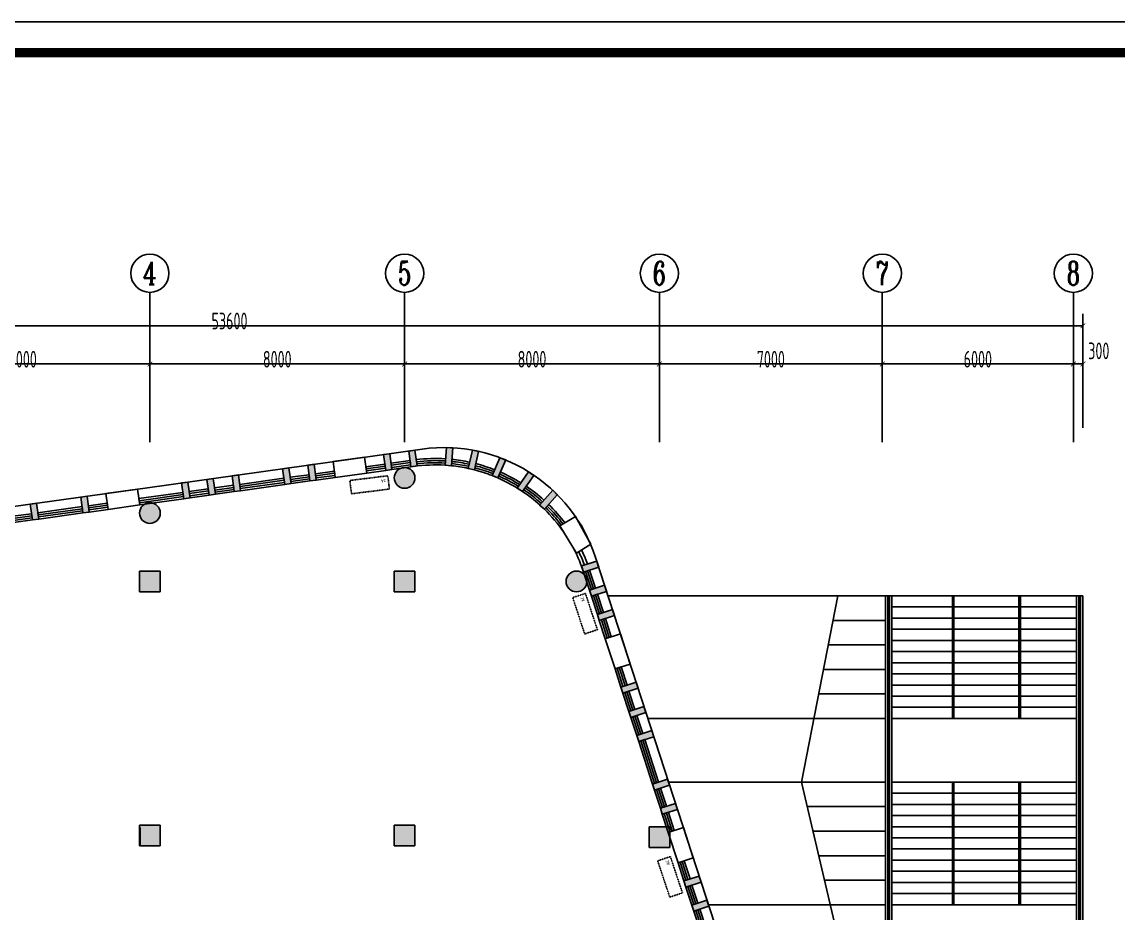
# Model space of a CAD drawing. Header units: inches. Extents: x 871252 to 1312932, y -88801 to 86720.
# Drawn here: x 1243984 to 1278406, y -36261 to -8275 of the extents above; entities that cross this region are included whole.
import ezdxf
from ezdxf.enums import TextEntityAlignment as Align

# ---------------------------------------------------------------- set-up
doc = ezdxf.new("R2010")
doc.units = ezdxf.units.IN
doc.header["$MEASUREMENT"] = 0
doc.linetypes.add('DASH', pattern=[0.35, 0.25, -0.1])
for name, color, linetype in [('AXIS', 3, 'Continuous'), ('AXIS_TEXT', 7, 'Continuous'), ('COLUMN', 6, 'Continuous'), ('CURTWALL', 4, 'Continuous'), ('LG', 84, 'Continuous'), ('PUB_HATCH', 8, 'Continuous'), ('STAIR', 6, 'Continuous'), ('WINDOW', 3, 'Continuous'), ('外框', 7, 'Continuous'), ('空调', 205, 'Continuous')]:
    doc.layers.add(name, color=color, linetype=linetype)
doc.styles.add('_TCH_AXIS', font='COMPLEX', dxfattribs={"bigfont": 'GBCBIG'})
doc.styles.add('_TCH_DIM_T3', font='TSSDENG', dxfattribs={"width": 0.64, "bigfont": 'TSSDCHN'})
doc.styles.add('COMPLEX', font='stylu.ttf')
doc.styles.add('HZ-1', font='MingLiU.ttf', dxfattribs={"width": 0.8})
doc.dimstyles.new('_TCH_ARCH&&150', dxfattribs={"dimtxt": 525, "dimasz": 150, "dimexe": 375, "dimexo": 450, "dimgap": 150, "dimtad": 1, "dimdec": 0, "dimzin": 0, "dimdsep": 46, "dimtxsty": '_TCH_DIM_T3', "dimblk": 'ARCHTICK', "dimcen": 0.09, "dimclrt": 7, "dimazin": 2, "dimtfac": 1, "dimtdec": 0, "dimtix": 1, "dimtmove": 2, "dimatfit": 3, "dimfxl": 0, "dimtolj": 1, "dimtzin": 0, "dimarcsym": 0})

# ---------------------------------------------------------------- blocks, each defined once
blk = doc.blocks.new('vhjkghkghkl')
at = {"layer": '空调', "linetype": 'DASH', "ltscale": 0.3}
blk.add_lwpolyline([(134071, 540199), (134071, 539779), (132871, 539779), (132871, 540199), (134071, 540199)], close=True, dxfattribs=at)
at = {"layer": '空调', "linetype": 'DASH', "ltscale": 0.3, "style": 'HZ-1'}
blk.add_text('AC', height=100, dxfattribs=at).set_placement((133846, 539867))
blk = doc.blocks.new('_ArchTick')
at = {"color": 0, "linetype": 'ByBlock', "const_width": 0.15}
blk.add_lwpolyline([(-0.5, -0.5), (0.5, 0.5)], dxfattribs=at)
blk = doc.blocks.new('*D280')
at = {"layer": 'AXIS', "color": 0, "lineweight": -2, "transparency": 16777216}
for p, q in [((1240002, -21018), (1240002, -18642)), ((1248002, -21018), (1248002, -18642)), ((1240002, -19017), (1248002, -19017))]:
    blk.add_line(p, q, dxfattribs=at)
at = {"layer": 'Defpoints', "color": 0, "transparency": 16777216}
for p in [(1248002, -19017), (1240002, -21468), (1248002, -21468)]:
    blk.add_point(p, dxfattribs=at)
at = {"layer": 'AXIS', "color": 0, "lineweight": -2, "transparency": 16777216, "xscale": 150, "yscale": 150, "zscale": 150, "rotation": 180}
blk.add_blockref('_ArchTick', (1240002, -19017), dxfattribs=at)
at = {"layer": 'AXIS', "color": 0, "lineweight": -2, "transparency": 16777216, "xscale": 150, "yscale": 150, "zscale": 150}
blk.add_blockref('_ArchTick', (1248002, -19017), dxfattribs=at)
at = {"layer": 'AXIS', "color": 7, "transparency": 16777216, "insert": (1244002, -18867), "char_height": 525, "attachment_point": 5, "style": '_TCH_DIM_T3'}
blk.add_mtext('\\A1;8000', dxfattribs=at)
blk = doc.blocks.new('*D281')
at = {"layer": 'AXIS', "color": 0, "lineweight": -2, "transparency": 16777216}
for p, q in [((1248002, -21018), (1248002, -18642)), ((1256002, -21018), (1256002, -18642)), ((1248002, -19017), (1256002, -19017))]:
    blk.add_line(p, q, dxfattribs=at)
at = {"layer": 'Defpoints', "color": 0, "transparency": 16777216}
for p in [(1256002, -19017), (1248002, -21468), (1256002, -21468)]:
    blk.add_point(p, dxfattribs=at)
at = {"layer": 'AXIS', "color": 0, "lineweight": -2, "transparency": 16777216, "xscale": 150, "yscale": 150, "zscale": 150, "rotation": 180}
blk.add_blockref('_ArchTick', (1248002, -19017), dxfattribs=at)
at = {"layer": 'AXIS', "color": 0, "lineweight": -2, "transparency": 16777216, "xscale": 150, "yscale": 150, "zscale": 150}
blk.add_blockref('_ArchTick', (1256002, -19017), dxfattribs=at)
at = {"layer": 'AXIS', "color": 7, "transparency": 16777216, "insert": (1252002, -18867), "char_height": 525, "attachment_point": 5, "style": '_TCH_DIM_T3'}
blk.add_mtext('\\A1;8000', dxfattribs=at)
blk = doc.blocks.new('*D282')
at = {"layer": 'AXIS', "color": 0, "lineweight": -2, "transparency": 16777216}
for p, q in [((1256002, -21018), (1256002, -18642)), ((1264002, -21018), (1264002, -18642)), ((1256002, -19017), (1264002, -19017))]:
    blk.add_line(p, q, dxfattribs=at)
at = {"layer": 'Defpoints', "color": 0, "transparency": 16777216}
for p in [(1264002, -19017), (1256002, -21468), (1264002, -21468)]:
    blk.add_point(p, dxfattribs=at)
at = {"layer": 'AXIS', "color": 0, "lineweight": -2, "transparency": 16777216, "xscale": 150, "yscale": 150, "zscale": 150, "rotation": 180}
blk.add_blockref('_ArchTick', (1256002, -19017), dxfattribs=at)
at = {"layer": 'AXIS', "color": 0, "lineweight": -2, "transparency": 16777216, "xscale": 150, "yscale": 150, "zscale": 150}
blk.add_blockref('_ArchTick', (1264002, -19017), dxfattribs=at)
at = {"layer": 'AXIS', "color": 7, "transparency": 16777216, "insert": (1260002, -18867), "char_height": 525, "attachment_point": 5, "style": '_TCH_DIM_T3'}
blk.add_mtext('\\A1;8000', dxfattribs=at)
blk = doc.blocks.new('*D283')
at = {"layer": 'AXIS', "color": 0, "lineweight": -2, "transparency": 16777216}
for p, q in [((1264002, -21018), (1264002, -18642)), ((1271002, -21018), (1271002, -18642)), ((1264002, -19017), (1271002, -19017))]:
    blk.add_line(p, q, dxfattribs=at)
at = {"layer": 'Defpoints', "color": 0, "transparency": 16777216}
for p in [(1271002, -19017), (1264002, -21468), (1271002, -21468)]:
    blk.add_point(p, dxfattribs=at)
at = {"layer": 'AXIS', "color": 0, "lineweight": -2, "transparency": 16777216, "xscale": 150, "yscale": 150, "zscale": 150, "rotation": 180}
blk.add_blockref('_ArchTick', (1264002, -19017), dxfattribs=at)
at = {"layer": 'AXIS', "color": 0, "lineweight": -2, "transparency": 16777216, "xscale": 150, "yscale": 150, "zscale": 150}
blk.add_blockref('_ArchTick', (1271002, -19017), dxfattribs=at)
at = {"layer": 'AXIS', "color": 7, "transparency": 16777216, "insert": (1267502, -18867), "char_height": 525, "attachment_point": 5, "style": '_TCH_DIM_T3'}
blk.add_mtext('\\A1;7000', dxfattribs=at)
blk = doc.blocks.new('*D284')
at = {"layer": 'AXIS', "color": 0, "lineweight": -2, "transparency": 16777216}
for p, q in [((1271002, -21018), (1271002, -18642)), ((1277002, -21018), (1277002, -18642)), ((1271002, -19017), (1277002, -19017))]:
    blk.add_line(p, q, dxfattribs=at)
at = {"layer": 'Defpoints', "color": 0, "transparency": 16777216}
for p in [(1277002, -19017), (1271002, -21468), (1277002, -21468)]:
    blk.add_point(p, dxfattribs=at)
at = {"layer": 'AXIS', "color": 0, "lineweight": -2, "transparency": 16777216, "xscale": 150, "yscale": 150, "zscale": 150, "rotation": 180}
blk.add_blockref('_ArchTick', (1271002, -19017), dxfattribs=at)
at = {"layer": 'AXIS', "color": 0, "lineweight": -2, "transparency": 16777216, "xscale": 150, "yscale": 150, "zscale": 150}
blk.add_blockref('_ArchTick', (1277002, -19017), dxfattribs=at)
at = {"layer": 'AXIS', "color": 7, "transparency": 16777216, "insert": (1274002, -18867), "char_height": 525, "attachment_point": 5, "style": '_TCH_DIM_T3'}
blk.add_mtext('\\A1;6000', dxfattribs=at)
blk = doc.blocks.new('*D285')
at = {"layer": 'AXIS', "color": 0, "lineweight": -2, "transparency": 16777216}
for p, q in [((1277002, -21018), (1277002, -18642)), ((1277302, -21018), (1277302, -18642)), ((1277002, -19017), (1277302, -19017))]:
    blk.add_line(p, q, dxfattribs=at)
at = {"layer": 'Defpoints', "color": 0, "transparency": 16777216}
for p in [(1277302, -19017), (1277002, -21468), (1277302, -21468)]:
    blk.add_point(p, dxfattribs=at)
at = {"layer": 'AXIS', "color": 0, "lineweight": -2, "transparency": 16777216, "xscale": 150, "yscale": 150, "zscale": 150, "rotation": 180}
blk.add_blockref('_ArchTick', (1277002, -19017), dxfattribs=at)
at = {"layer": 'AXIS', "color": 0, "lineweight": -2, "transparency": 16777216, "xscale": 150, "yscale": 150, "zscale": 150}
blk.add_blockref('_ArchTick', (1277302, -19017), dxfattribs=at)
at = {"layer": 'AXIS', "color": 7, "transparency": 16777216, "insert": (1277801, -18605), "char_height": 525, "attachment_point": 5, "style": '_TCH_DIM_T3'}
blk.add_mtext('\\A1;300', dxfattribs=at)
blk = doc.blocks.new('*D286')
at = {"layer": 'AXIS', "color": 0, "lineweight": -2, "transparency": 16777216}
for p, q in [((1223702, -21018), (1223702, -17442)), ((1277302, -21018), (1277302, -17442)), ((1223702, -17817), (1277302, -17817))]:
    blk.add_line(p, q, dxfattribs=at)
at = {"layer": 'Defpoints', "color": 0, "transparency": 16777216}
for p in [(1277302, -17817), (1223702, -21468), (1277302, -21468)]:
    blk.add_point(p, dxfattribs=at)
at = {"layer": 'AXIS', "color": 0, "lineweight": -2, "transparency": 16777216, "xscale": 150, "yscale": 150, "zscale": 150, "rotation": 180}
blk.add_blockref('_ArchTick', (1223702, -17817), dxfattribs=at)
at = {"layer": 'AXIS', "color": 0, "lineweight": -2, "transparency": 16777216, "xscale": 150, "yscale": 150, "zscale": 150}
blk.add_blockref('_ArchTick', (1277302, -17817), dxfattribs=at)
at = {"layer": 'AXIS', "color": 7, "transparency": 16777216, "insert": (1250502, -17667), "char_height": 525, "attachment_point": 5, "style": '_TCH_DIM_T3'}
blk.add_mtext('\\A1;53600', dxfattribs=at)
blk = doc.blocks.new('_AXISO')
blk.add_circle((0, 0), 0.5)
at = {"layer": 'AXIS_TEXT', "style": 'COMPLEX', "width": 1.041667}
blk.add_attdef('A', text='', height=0.56, dxfattribs=at).set_placement((-0.25, -0.28), (0.25, -0.28), align=Align.FIT)
blk = doc.blocks.new('$TCHSYS$WIN2D')
for p, q in [((-0.5, 0.5), (0.5, 0.5)), ((-0.5, 0.5), (-0.5, -0.5)), ((0.5, 0.5), (0.5, -0.5)), ((0.5, 0.167), (-0.5, 0.167)), ((0.5, -0.167), (-0.5, -0.167)), ((-0.5, -0.5), (0.5, -0.5))]:
    blk.add_line(p, q)

msp = doc.modelspace()

# ---------------------------------------------------------------- hatches: boundary and pattern name
at = {"layer": 'PUB_HATCH'}
for points in [[(1257472.1, -22211.8), (1257517.8, -21651.4), (1257318.4, -21640.5), (1257272.8, -22195.5)], [(1255605, -22329.2), (1255535.5, -21834.1), (1255337.4, -21861.9), (1255407, -22357.1)], [(1256397.3, -22217.9), (1256327.7, -21722.7), (1256129.6, -21750.6), (1256199.2, -22245.7)], [(1258196.7, -22342.3), (1258324, -21760.8), (1258128.5, -21721.7), (1258001.4, -22299.5)], [(1258932, -22596.5), (1259179, -22028.2), (1258988.6, -21960.6), (1258748.1, -22520.5)], [(1252436.2, -22774.6), (1252366.6, -22279.4), (1252168.5, -22307.3), (1252238.1, -22802.4)], [(1253228.4, -22663.2), (1253158.8, -22168.1), (1252960.8, -22195.9), (1253030.3, -22691.1)], [(1256327.1, -22593.9, 1), (1255677.1, -22593.9, 1)], [(1250059.5, -23108.6), (1249989.9, -22613.5), (1249791.9, -22641.3), (1249861.5, -23136.4)], [(1250851.8, -22997.3), (1250782.2, -22502.1), (1250584.1, -22530), (1250653.7, -23025.1)], [(1259707.7, -23023.2), (1260059.8, -22515.2), (1259893.4, -22400.7), (1259540.4, -22914.2)], [(1249267.3, -23219.9), (1249197.7, -22724.8), (1248999.7, -22752.6), (1249069.3, -23247.8)], [(1260389.7, -23578.2), (1260793.5, -23127.9), (1260652, -22983.5), (1260237.3, -23449.2)], [(1244514, -23888), (1244444.4, -23392.8), (1244246.4, -23420.7), (1244316, -23915.8)], [(1246098.5, -23665.3), (1246028.9, -23170.2), (1245830.8, -23198), (1245900.4, -23693.1)], [(1248327.3, -23698.9, 1), (1247677.3, -23698.9, 1)], [(1261621.6, -25550.8), (1262097.1, -25396.3), (1262035.3, -25206.1), (1261559.8, -25360.6)], [(1248327.2, -26171.9), (1248327.2, -25521.9), (1247677.2, -25521.9), (1247677.2, -26171.9)], [(1256327.2, -26171.9), (1256327.2, -25521.9), (1255677.2, -25521.9), (1255677.2, -26171.9)], [(1261723.2, -25846.9, 1), (1261073.2, -25846.9, 1)], [(1261868.8, -26311.6), (1262344.4, -26157.1), (1262282.6, -25966.9), (1261807, -26121.4)], [(1262116, -27072.5), (1262591.6, -26918), (1262529.8, -26727.8), (1262054.2, -26882.3)], [(1262857.7, -29355), (1263333.2, -29200.5), (1263271.4, -29010.3), (1262795.9, -29164.8)], [(1263104.9, -30115.9), (1263580.4, -29961.4), (1263518.6, -29771.1), (1263043.1, -29925.6)], [(1263352.1, -30876.7), (1263827.6, -30722.2), (1263765.8, -30532), (1263290.3, -30686.5)], [(1263846.5, -32398.4), (1264322.1, -32243.9), (1264260.3, -32053.7), (1263784.7, -32208.2)], [(1264093.7, -33159.2), (1264569.3, -33004.7), (1264507.5, -32814.5), (1264031.9, -32969)], [(1248327.2, -34148.3), (1248327.2, -33498.3), (1247677.2, -33498.3), (1247677.2, -34148.3)], [(1256327.2, -34148.3), (1256327.2, -33498.3), (1255677.2, -33498.3), (1255677.2, -34148.3)], [(1264327.2, -34198.3), (1264327.2, -33548.3), (1263677.2, -33548.3), (1263677.2, -34198.3)], [(1264835.4, -35441.8), (1265310.9, -35287.3), (1265249.1, -35097.1), (1264773.6, -35251.6)], [(1265082.6, -36202.6), (1265558.1, -36048.1), (1265496.3, -35857.9), (1265020.8, -36012.4)]]:
    msp.add_hatch(color=256, dxfattribs=at).paths.add_polyline_path(points)

# ---------------------------------------------------------------- linework, layer by layer
at = {"layer": 'AXIS'}
for p, q in [((1248002.2, -21468.4), (1248002.2, -16767.3)), ((1256002.2, -21468.4), (1256002.2, -16767.3)), ((1264002.2, -21468.4), (1264002.2, -16767.3)), ((1271002.2, -21468.4), (1271002.2, -16767.3)), ((1277002.2, -21468.4), (1277002.2, -16767.3))]:
    msp.add_line(p, q, dxfattribs=at)
at = {"layer": 'COLUMN'}
for p, q in [((1257318.4, -21640.5), (1257272.8, -22195.5)), ((1257517.8, -21651.4), (1257318.4, -21640.5)), ((1257472.1, -22211.8), (1257517.8, -21651.4)), ((1254743.2, -21945.4), (1253753, -22084.6)), ((1254812.8, -22440.6), (1254743.2, -21945.4)), ((1255535.5, -21834.1), (1255337.4, -21861.9)), ((1255337.4, -21861.9), (1255407, -22357.1)), ((1255605, -22329.2), (1255535.5, -21834.1)), ((1256327.7, -21722.7), (1256129.6, -21750.6)), ((1256129.6, -21750.6), (1256199.2, -22245.7)), ((1256397.3, -22217.9), (1256327.7, -21722.7)), ((1258128.5, -21721.7), (1258001.4, -22299.5)), ((1258324, -21760.8), (1258128.5, -21721.7)), ((1258196.7, -22342.3), (1258324, -21760.8)), ((1258988.6, -21960.6), (1258748.1, -22520.5)), ((1258932, -22596.5), (1259179, -22028.2)), ((1259179, -22028.2), (1258988.6, -21960.6)), ((1252366.6, -22279.4), (1252168.5, -22307.3)), ((1252168.5, -22307.3), (1252238.1, -22802.4)), ((1252436.2, -22774.6), (1252366.6, -22279.4)), ((1253158.8, -22168.1), (1252960.8, -22195.9)), ((1252960.8, -22195.9), (1253030.3, -22691.1)), ((1253228.4, -22663.2), (1253158.8, -22168.1)), ((1253753, -22084.6), (1253822.6, -22579.7)), ((1255407, -22357.1), (1255605, -22329.2)), ((1256199.2, -22245.7), (1256397.3, -22217.9)), ((1257272.8, -22195.5), (1257472.1, -22211.8)), ((1258001.4, -22299.5), (1258196.7, -22342.3)), ((1249989.9, -22613.5), (1249791.9, -22641.3)), ((1249791.9, -22641.3), (1249861.5, -23136.4)), ((1250059.5, -23108.6), (1249989.9, -22613.5)), ((1250782.2, -22502.1), (1250584.1, -22530)), ((1250584.1, -22530), (1250653.7, -23025.1)), ((1250851.8, -22997.3), (1250782.2, -22502.1)), ((1253030.3, -22691.1), (1253228.4, -22663.2)), ((1253822.6, -22579.7), (1254812.8, -22440.6)), ((1258748.1, -22520.5), (1258932, -22596.5)), ((1259893.4, -22400.7), (1259540.4, -22914.2)), ((1259707.7, -23023.2), (1260059.8, -22515.2)), ((1260059.8, -22515.2), (1259893.4, -22400.7)), ((1247613.3, -22947.5), (1246623, -23086.6)), ((1247682.9, -23442.6), (1247613.3, -22947.5)), ((1249197.7, -22724.8), (1248999.7, -22752.6)), ((1248999.7, -22752.6), (1249069.3, -23247.8)), ((1249267.3, -23219.9), (1249197.7, -22724.8)), ((1250653.7, -23025.1), (1250851.8, -22997.3)), ((1252238.1, -22802.4), (1252436.2, -22774.6)), ((1259540.4, -22914.2), (1259707.7, -23023.2)), ((1260652, -22983.5), (1260237.3, -23449.2)), ((1260793.5, -23127.9), (1260652, -22983.5)), ((1244444.4, -23392.8), (1244246.4, -23420.7)), ((1244514, -23888), (1244444.4, -23392.8)), ((1246028.9, -23170.2), (1245830.8, -23198)), ((1245830.8, -23198), (1245900.4, -23693.1)), ((1246098.5, -23665.3), (1246028.9, -23170.2)), ((1246623, -23086.6), (1246692.6, -23581.8)), ((1249069.3, -23247.8), (1249267.3, -23219.9)), ((1249861.5, -23136.4), (1250059.5, -23108.6)), ((1260389.7, -23578.2), (1260793.5, -23127.9)), ((1244246.4, -23420.7), (1244316, -23915.8)), ((1245900.4, -23693.1), (1246098.5, -23665.3)), ((1246692.6, -23581.8), (1247682.9, -23442.6)), ((1260237.3, -23449.2), (1260389.7, -23578.2)), ((1244316, -23915.8), (1244514, -23888)), ((1261369.5, -23805.4), (1260879.7, -24103.2)), ((1261847.5, -24679.4), (1261369.5, -23805.4)), ((1260879.7, -24103.2), (1261399.3, -24957.6)), ((1261399.3, -24957.6), (1261847.5, -24679.4)), ((1262035.3, -25206.1), (1261559.8, -25360.6)), ((1261559.8, -25360.6), (1261621.6, -25550.8)), ((1261621.6, -25550.8), (1262097.1, -25396.3)), ((1262097.1, -25396.3), (1262035.3, -25206.1)), ((1248327.2, -25521.9), (1247677.2, -25521.9)), ((1247677.2, -25521.9), (1247677.2, -26171.9)), ((1248327.2, -26171.9), (1248327.2, -25521.9)), ((1256327.2, -25521.9), (1255677.2, -25521.9)), ((1255677.2, -25521.9), (1255677.2, -26171.9)), ((1256327.2, -26171.9), (1256327.2, -25521.9)), ((1262282.6, -25966.9), (1261807, -26121.4)), ((1261807, -26121.4), (1261868.8, -26311.6)), ((1261868.8, -26311.6), (1262344.4, -26157.1)), ((1262344.4, -26157.1), (1262282.6, -25966.9)), ((1247677.2, -26171.9), (1248327.2, -26171.9)), ((1255677.2, -26171.9), (1256327.2, -26171.9)), ((1262529.8, -26727.8), (1262054.2, -26882.3)), ((1262591.6, -26918), (1262529.8, -26727.8)), ((1262054.2, -26882.3), (1262116, -27072.5)), ((1262116, -27072.5), (1262591.6, -26918)), ((1262777, -27488.6), (1262301.4, -27643.1)), ((1263086, -28439.7), (1262777, -27488.6)), ((1262301.4, -27643.1), (1262610.5, -28594.2)), ((1262610.5, -28594.2), (1263086, -28439.7)), ((1263271.4, -29010.3), (1262795.9, -29164.8)), ((1262795.9, -29164.8), (1262857.7, -29355)), ((1262857.7, -29355), (1263333.2, -29200.5)), ((1263333.2, -29200.5), (1263271.4, -29010.3)), ((1263518.6, -29771.1), (1263043.1, -29925.6)), ((1263043.1, -29925.6), (1263104.9, -30115.9)), ((1263580.4, -29961.4), (1263518.6, -29771.1)), ((1263104.9, -30115.9), (1263580.4, -29961.4)), ((1263765.8, -30532), (1263290.3, -30686.5)), ((1263827.6, -30722.2), (1263765.8, -30532)), ((1263290.3, -30686.5), (1263352.1, -30876.7)), ((1263352.1, -30876.7), (1263827.6, -30722.2)), ((1264260.3, -32053.7), (1263784.7, -32208.2)), ((1263784.7, -32208.2), (1263846.5, -32398.4)), ((1263846.5, -32398.4), (1264322.1, -32243.9)), ((1264322.1, -32243.9), (1264260.3, -32053.7)), ((1264507.5, -32814.5), (1264031.9, -32969)), ((1264031.9, -32969), (1264093.7, -33159.2)), ((1264093.7, -33159.2), (1264569.3, -33004.7)), ((1264569.3, -33004.7), (1264507.5, -32814.5)), ((1248327.2, -33498.3), (1247677.2, -33498.3)), ((1247677.2, -33498.3), (1247677.2, -34148.3)), ((1248327.2, -34148.3), (1248327.2, -33498.3)), ((1256327.2, -33498.3), (1255677.2, -33498.3)), ((1255677.2, -33498.3), (1255677.2, -34148.3)), ((1256327.2, -34148.3), (1256327.2, -33498.3)), ((1264327.2, -33548.3), (1263677.2, -33548.3)), ((1263677.2, -33548.3), (1263677.2, -34198.3)), ((1264754.7, -33575.4), (1264279.2, -33729.9)), ((1264279.2, -33729.9), (1264588.2, -34680.9)), ((1264327.2, -34198.3), (1264327.2, -33548.3)), ((1265063.7, -34526.4), (1264754.7, -33575.4)), ((1247677.2, -34148.3), (1248327.2, -34148.3)), ((1255677.2, -34148.3), (1256327.2, -34148.3)), ((1263677.2, -34198.3), (1264327.2, -34198.3)), ((1264588.2, -34680.9), (1265063.7, -34526.4)), ((1265249.1, -35097.1), (1264773.6, -35251.6)), ((1265310.9, -35287.3), (1265249.1, -35097.1)), ((1264773.6, -35251.6), (1264835.4, -35441.8)), ((1264835.4, -35441.8), (1265310.9, -35287.3)), ((1265496.3, -35857.9), (1265020.8, -36012.4)), ((1265020.8, -36012.4), (1265082.6, -36202.6)), ((1265082.6, -36202.6), (1265558.1, -36048.1)), ((1265558.1, -36048.1), (1265496.3, -35857.9))]:
    msp.add_line(p, q, dxfattribs=at)
for centre, start, end in [((1256002.1, -22593.9), 0, 180), ((1256002.1, -22593.9), 180, 0), ((1248002.3, -23698.9), 0, 180), ((1248002.3, -23698.9), 180, 0), ((1261398.2, -25846.9), 0, 180), ((1261398.2, -25846.9), 180, 0)]:
    msp.add_arc(centre, 325, start, end, dxfattribs=at)
at = {"layer": 'CURTWALL'}
for p, q in [((1254699.9, -22355.5), (1254699.9, -22355.5)), ((1253907.7, -22466.8), (1253907.7, -22466.8)), ((1254303.8, -22411.1), (1254303.8, -22411.1)), ((1261591.3, -25461.8), (1261592.5, -25461.3)), ((1262427.5, -27707.3), (1262427.5, -27707.3)), ((1262551.1, -28087.7), (1262551.1, -28087.7)), ((1262674.7, -28468.2), (1262674.7, -28468.2)), ((1264405.2, -33794.1), (1264405.2, -33794.1)), ((1264528.8, -34174.5), (1264528.8, -34174.5)), ((1264652.4, -34554.9), (1264652.4, -34554.9))]:
    msp.add_line(p, q, dxfattribs=at)
for radius, start, end in [(5100, 86.39164, 96.74072), (5100, 77.80984, 84.14593), (4900, 86.43614, 98), (5033.3, 86.40608, 96.72404), (4966.7, 86.42091, 96.70691), (4900, 77.8189, 84.09738), (4966.7, 77.8158, 84.114), (5033.3, 77.81278, 84.13018), (4900, 68.70016, 75.47982), (4966.7, 68.67406, 75.50899), (5033.3, 68.64866, 75.53739), (5100, 68.62392, 75.56505), (4900, 57.84323, 66.37336), (4966.7, 58.30444, 66.37512), (5033.3, 58.26718, 66.37684), (5100, 58.23088, 66.37851), (4900, 48.04692, 56.00729), (4966.7, 48.05046, 55.99742), (5033.3, 48.05391, 55.98781), (5100, 48.05727, 55.97845), (4900, 34.62635, 45.71179), (4966.7, 37.2677, 45.74411), (5033.3, 37.18843, 45.77557), (5100, 37.11124, 45.8062), (4900, 19.35591, 27.98166), (5000, 20.5436, 25.75931), (5100, 20.49369, 25.87864)]:
    msp.add_arc((1256968.2, -27085.8), radius, start, end, dxfattribs=at)
at = {"layer": 'LG', "color": 251}
for p, q in [((1271177.2, -41923.3), (1271177.2, -26298.3)), ((1271227.2, -41973.3), (1271227.2, -26298.3)), ((1277177.2, -67598.4), (1277177.2, -26298.3)), ((1277227.2, -67598.4), (1277227.2, -26298.3))]:
    msp.add_line(p, q, dxfattribs=at)
at = {"layer": 'STAIR'}
for p, q in [((1256549, -21691.6), (1247932.2, -22902.7)), ((1247932.2, -22902.7), (1228006.3, -25703.1)), ((1268760.6, -45904.3), (1262000.2, -25097.9)), ((1248327.2, -34148.3), (1248327.2, -33498.3))]:
    msp.add_line(p, q, dxfattribs=at)
at = {"layer": 'STAIR', "color": 251}
for p, q in [((1262390.2, -26298.3), (1271102.2, -26298.3)), ((1269606.4, -26298.3), (1268461.7, -32148.3)), ((1269606.4, -26298.3), (1277302.2, -26298.3)), ((1271102.2, -26298.3), (1271102.2, -41848.3)), ((1271102.2, -41848.3), (1271102.2, -26298.3)), ((1271302.2, -41848.3), (1271302.2, -26298.3)), ((1271302.2, -30148.3), (1271302.2, -26298.3)), ((1271302.2, -42048.3), (1271302.2, -26298.3)), ((1273202.1, -30148.3), (1273202.1, -26298.3)), ((1273252.1, -30148.3), (1273252.1, -26298.3)), ((1275292.4, -30148.3), (1275292.4, -26298.3)), ((1275342.4, -30148.3), (1275342.4, -26298.3)), ((1277102.2, -67598.4), (1277102.2, -26298.3)), ((1277302.2, -67598.4), (1277302.2, -26298.3)), ((1271302.2, -26648.3), (1277102.2, -26648.3)), ((1269455.8, -27068.3), (1271102.2, -27068.3)), ((1271302.2, -26998.3), (1277102.2, -26998.3)), ((1271302.2, -27348.3), (1277102.2, -27348.3)), ((1269305.1, -27838.3), (1271102.2, -27838.3)), ((1271302.2, -27698.3), (1277102.2, -27698.3)), ((1271302.2, -28048.3), (1277102.2, -28048.3)), ((1271302.2, -28398.3), (1277102.2, -28398.3)), ((1269154.4, -28608.3), (1271102.2, -28608.3)), ((1271302.2, -28748.3), (1277102.2, -28748.3)), ((1271302.2, -29098.3), (1277102.2, -29098.3)), ((1269003.7, -29378.3), (1271102.2, -29378.3)), ((1271302.2, -29448.3), (1277102.2, -29448.3)), ((1271302.2, -29798.3), (1277102.2, -29798.3)), ((1263641.2, -30148.3), (1271102.2, -30148.3)), ((1271302.2, -30148.3), (1277102.2, -30148.3)), ((1264291, -32148.3), (1271102.2, -32148.3)), ((1268461.7, -32148.3), (1269842.6, -37998.3)), ((1271302.2, -35998.3), (1271302.2, -32148.3)), ((1271302.2, -32148.3), (1277102.2, -32148.3)), ((1273202.1, -35998.3), (1273202.1, -32148.3)), ((1273252.1, -35998.3), (1273252.1, -32148.3)), ((1275292.4, -35998.3), (1275292.4, -32148.3)), ((1275342.4, -35998.3), (1275342.4, -32148.3)), ((1271302.2, -32498.3), (1277102.2, -32498.3)), ((1268643.4, -32918.3), (1271102.2, -32918.3)), ((1271302.2, -32848.3), (1277102.2, -32848.3)), ((1271302.2, -33198.3), (1277102.2, -33198.3)), ((1268825.2, -33688.3), (1271102.2, -33688.3)), ((1271302.2, -33548.3), (1277102.2, -33548.3)), ((1271302.2, -33898.3), (1277102.2, -33898.3)), ((1271302.2, -34248.3), (1277102.2, -34248.3)), ((1269006.9, -34458.3), (1271102.2, -34458.3)), ((1271302.2, -34598.3), (1277102.2, -34598.3)), ((1271302.2, -34948.3), (1277102.2, -34948.3)), ((1269188.7, -35228.3), (1271102.2, -35228.3)), ((1271302.2, -35298.3), (1277102.2, -35298.3)), ((1271302.2, -35648.3), (1277102.2, -35648.3))]:
    msp.add_line(p, q, dxfattribs=at)
at = {"layer": 'STAIR'}
for points in [[(1247702.2, -34148.3), (1247702.2, -33573.3)], [(1248327.2, -33498.3), (1248327.2, -34148.3)]]:
    msp.add_lwpolyline(points, dxfattribs=at)
at = {"layer": 'STAIR', "color": 251}
for points in [[(1265541.9, -35998.3), (1271102.2, -35998.3)], [(1271302.2, -35998.3), (1277102.2, -35998.3)]]:
    msp.add_lwpolyline(points, dxfattribs=at)
at = {"layer": 'STAIR'}
msp.add_arc((1257244.9, -26643), 5000, 18, 98, dxfattribs=at)
at = {"layer": '外框', "lineweight": -2}
msp.add_line((1211047.4, -8274.9), (1312932, -8274.9), dxfattribs=at)
at = {"layer": '外框', "lineweight": -2, "const_width": 297.8}
msp.add_lwpolyline([(1215005.8, -78731.1), (1308822.3, -78731.1, 0.4142136), (1311800.6, -75752.8), (1311800.6, -12218, 0.4142136), (1308822.3, -9239.7), (1215005.8, -9239.7, 0.4142136), (1212027.5, -12218), (1212027.5, -75752.8, 0.4142136)], format="xyb", close=True, dxfattribs=at)

# ---------------------------------------------------------------- block references
at = {"layer": 'AXIS'}
ref = msp.add_blockref('_AXISO', (1248002.2, -16167.3), dxfattribs=dict(at, xscale=1200, yscale=1200, zscale=1200))
ref.add_attrib('A', '4', dxfattribs={"layer": 'AXIS_TEXT', "height": 717.3, "style": '_TCH_AXIS', "width": 0.8}).set_placement((1247783.6, -16525.9), (1248220.8, -16525.9), align=Align.FIT)
ref = msp.add_blockref('_AXISO', (1256002.2, -16167.3), dxfattribs=dict(at, xscale=1200, yscale=1200, zscale=1200))
ref.add_attrib('A', '5', dxfattribs={"layer": 'AXIS_TEXT', "height": 741.2, "style": '_TCH_AXIS', "width": 0.8}).set_placement((1255804.5, -16537.8), (1256199.8, -16537.8), align=Align.FIT)
ref = msp.add_blockref('_AXISO', (1264002.2, -16167.3), dxfattribs=dict(at, xscale=1200, yscale=1200, zscale=1200))
ref.add_attrib('A', '6', dxfattribs={"layer": 'AXIS_TEXT', "height": 741.2, "style": '_TCH_AXIS', "width": 0.8}).set_placement((1263804.5, -16537.8), (1264199.8, -16537.8), align=Align.FIT)
ref = msp.add_blockref('_AXISO', (1271002.2, -16167.3), dxfattribs=dict(at, xscale=1200, yscale=1200, zscale=1200))
ref.add_attrib('A', '7', dxfattribs={"layer": 'AXIS_TEXT', "height": 741.2, "style": '_TCH_AXIS', "width": 0.8}).set_placement((1270804.5, -16537.8), (1271199.8, -16537.8), align=Align.FIT)
ref = msp.add_blockref('_AXISO', (1277002.2, -16167.3), dxfattribs=dict(at, xscale=1200, yscale=1200, zscale=1200))
ref.add_attrib('A', '8', dxfattribs={"layer": 'AXIS_TEXT', "height": 741.2, "style": '_TCH_AXIS', "width": 0.8}).set_placement((1276804.5, -16537.8), (1277199.8, -16537.8), align=Align.FIT)
at = {"layer": 'WINDOW'}
for p, xscale, yscale, zscale, rotation in [((1255096, -22299.8), 600.0000000000989, 200, 600, 187.9999999772023), ((1255888.2, -22188.4), 599.9999999999009, 200, 600, 187.9999999772273), ((1251531, -22800.8), 1399.999999999945, 200, 1400, 187.9999999772103), ((1252719.3, -22633.8), 600.0000000000989, 200, 600, 187.9999999772023), ((1253511.6, -22522.5), 599.9999999999009, 200, 600, 187.9999999772273), ((1248362.2, -23246.2), 1399.999999999945, 200, 1400, 187.9999999772103), ((1249550.5, -23079.2), 600.0000000001153, 200, 600, 187.9999999772132), ((1250342.7, -22967.8), 599.9999999999009, 200, 600, 187.9999999772273), ((1246381.6, -23524.5), 600.0000000001153, 200, 600, 187.9999999772132), ((1244005, -23858.5), 600.0000000001153, 200, 600, 187.9999999772132), ((1245193.3, -23691.5), 1399.999999999962, 200, 1400, 187.999999977215), ((1261809.4, -25805.2), 600.0000000000352, -200, 600, 288.0000000612918), ((1262056.6, -26566), 600.0000000000352, -200, 600, 288.0000000612918), ((1262303.8, -27326.9), 600.0000000000352, -200, 600, 288.0000000612918), ((1262798.3, -28848.6), 600.0000000000352, -200, 600, 288.0000000612918), ((1263045.5, -29609.4), 600.0000000000352, -200, 600, 288.0000000612918), ((1263292.7, -30370.3), 600.0000000000352, -200, 600, 288.0000000612918), ((1263663.5, -31511.5), 1400.000000000036, -200, 1400, 288.0000000612757), ((1264034.3, -32652.8), 600.0000000000352, -200, 600, 288.0000000612918), ((1264281.6, -33413.7), 600.0000000000352, -200, 600, 288.0000000612918), ((1264776, -34935.3), 600.0000000000352, -200, 600, 288.0000000612918), ((1265023.2, -35696.2), 600.0000000000352, -200, 600, 288.0000000612918), ((1265270.4, -36457), 600.0000000000352, -200, 600, 288.0000000612918)]:
    msp.add_blockref('$TCHSYS$WIN2D', p, dxfattribs=dict(at, xscale=xscale, yscale=yscale, zscale=zscale, rotation=rotation))
at = {"layer": '空调', "xscale": -1, "rotation": 187.0655943513129}
msp.add_blockref('vhjkghkghkl', (1056024.2, 496660.5), dxfattribs=at)
at = {"layer": '空调', "rotation": 108.3554929769065}
for p in [(1816214.4, 16510.6), (1818884.7, 8245.1)]:
    msp.add_blockref('vhjkghkghkl', p, dxfattribs=at)

# ---------------------------------------------------------------- dimensions: what is measured, and where the dimension line sits
at = {"layer": 'AXIS'}
for p1, p2, distance, picture, middle in [((1223702.2, -21468.4), (1277302.2, -21468.4), 3651.2, '*D286', (1250502.2, -17667.3)), ((1240002.2, -21468.4), (1248002.2, -21468.4), 2451.2, '*D280', (1244002.2, -18867.3)), ((1248002.2, -21468.4), (1256002.2, -21468.4), 2451.2, '*D281', (1252002.2, -18867.3)), ((1256002.2, -21468.4), (1264002.2, -21468.4), 2451.2, '*D282', (1260002.2, -18867.3)), ((1264002.2, -21468.4), (1271002.2, -21468.4), 2451.2, '*D283', (1267502.2, -18867.3)), ((1271002.2, -21468.4), (1277002.2, -21468.4), 2451.2, '*D284', (1274002.2, -18867.3))]:
    dim = msp.add_aligned_dim(p1=p1, p2=p2, distance=distance, dimstyle='_TCH_ARCH&&150', dxfattribs=at)
    dim.commit()
    dim.dimension.update_dxf_attribs({"geometry": picture, "text_midpoint": middle})
dim = msp.add_linear_dim(base=(1277302.2, -19017.3), p1=(1277002.2, -21468.4), p2=(1277302.2, -21468.4), angle=0, dimstyle='_TCH_ARCH&&150', dxfattribs=at)
dim.commit()
dim.dimension.update_dxf_attribs({"geometry": '*D285', "text_midpoint": (1277801.1, -18604.8), "dimtype": 161})

doc.saveas('drawing.dxf')
